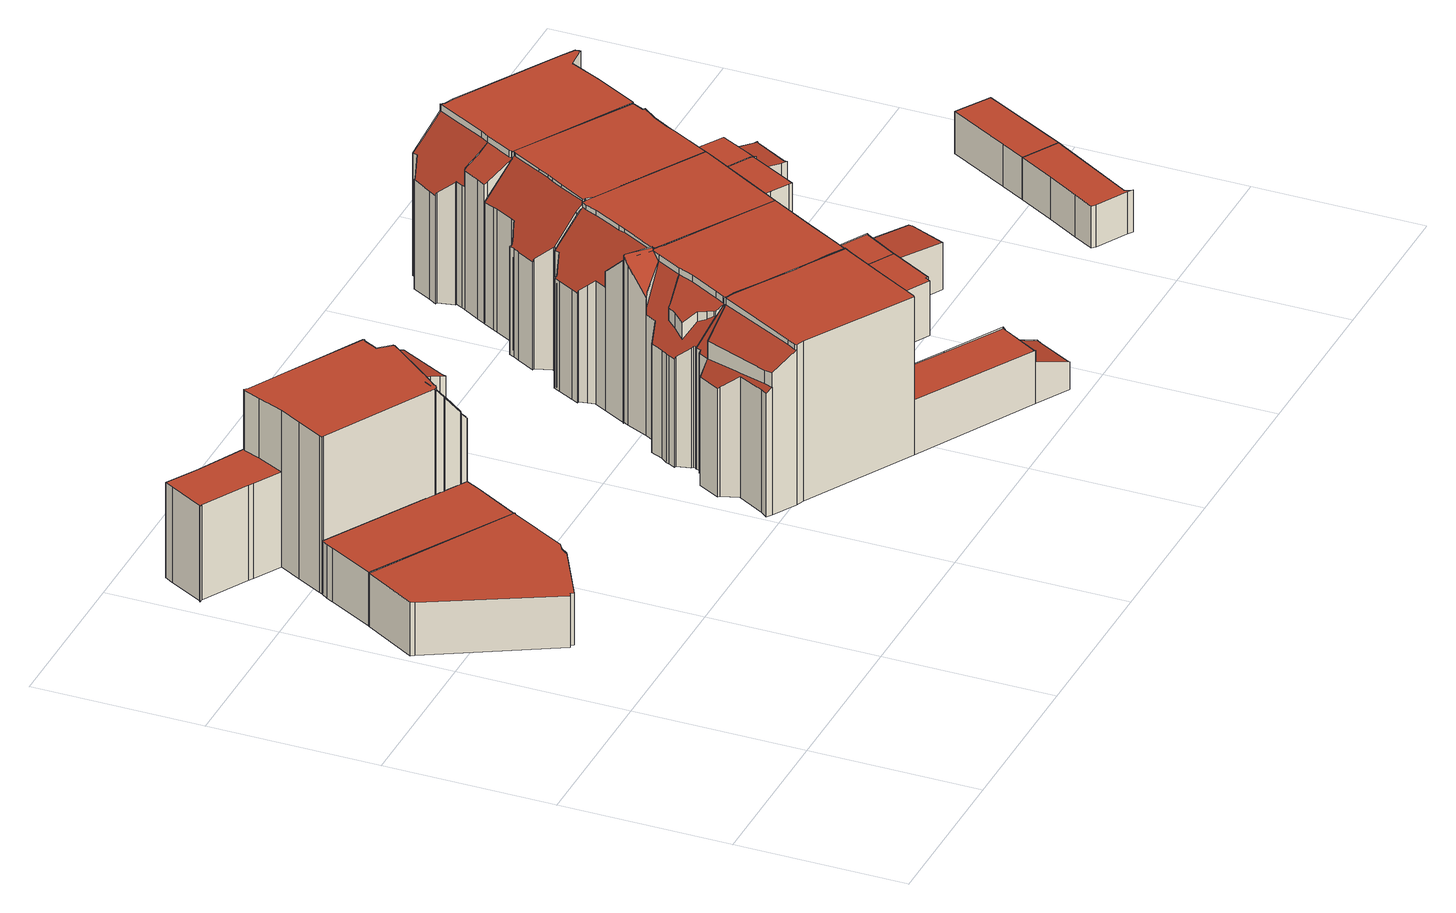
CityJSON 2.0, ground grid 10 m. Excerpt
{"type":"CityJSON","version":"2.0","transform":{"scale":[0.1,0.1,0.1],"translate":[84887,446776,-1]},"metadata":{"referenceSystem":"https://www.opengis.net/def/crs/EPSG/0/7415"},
"CityObjects":{
"building1":{"type":"Building","attributes":{"dak_type":"multiple horizontal","data_area":56.19,"data_coverage":0.935,"geconstateerd":false,"gid":17145387,"h_dak_50p":2.9,"h_dak_70p":2.93,"h_dak_max":3.15,"h_dak_min":2.74,"h_maaiveld":-0.301,"kas_warenhuis":false,"lod11_replace":false,"ondergronds_type":"above ground","oorspronkelijkbouwjaar":2008,"pw_actueel":"yes","pw_bron":"ahn3","reconstructie_methode":"tudelft3d-geoflow","reconstruction_skipped":false,"rmse_lod12":0.0686,"rmse_lod13":0.0707,"rmse_lod22":0.0582,"rn":1,"status":"Pand in gebruik","t_run":75.15,"val3dity_codes_lod12":"[]","val3dity_codes_lod13":"[]","val3dity_codes_lod22":"[]"},"children":["building1-1"]},
"building1-1":{"type":"BuildingPart","parents":["building1"],"geometry":[{"type":"Solid","lod":"2.2","boundaries":[[[[0,1,2,3,4,5,6,7,8,9,10,11]],[[12,6,5,13]],[[13,5,4,14]],[[15,11,10,16]],[[17,2,1,18]],[[18,1,0,19]],[[20,9,8,21]],[[19,0,11,15]],[[21,8,7,22]],[[22,7,6,12]],[[16,10,9,20]],[[23,3,2,17]],[[14,4,3,23]],[[23,17,18,19,15,16,20,21,22,12,13,14]]]],"semantics":{"surfaces":[{"type":"GroundSurface"},{"type":"WallSurface","on_footprint_edge":true},{"type":"RoofSurface"}],"values":[[0,1,1,1,1,1,1,1,1,1,1,1,1,2]]}}]},
"building2":{"type":"Building","attributes":{"dak_type":"horizontal","data_area":28.59,"data_coverage":0.738,"geconstateerd":false,"gid":17145386,"h_dak_50p":2.9,"h_dak_70p":2.94,"h_dak_max":3.16,"h_dak_min":2.73,"h_maaiveld":-0.317,"kas_warenhuis":false,"lod11_replace":false,"ondergronds_type":"above ground","oorspronkelijkbouwjaar":2008,"pw_actueel":"yes","pw_bron":"ahn3","reconstructie_methode":"tudelft3d-geoflow","reconstruction_skipped":false,"rmse_lod12":0.0597,"rmse_lod13":0.0629,"rmse_lod22":0.0294,"rn":1,"status":"Pand in gebruik","t_run":47.64,"val3dity_codes_lod12":"[]","val3dity_codes_lod13":"[]","val3dity_codes_lod22":"[]"},"children":["building2-1"]},
"building2-1":{"type":"BuildingPart","parents":["building2"],"geometry":[{"type":"Solid","lod":"2.2","boundaries":[[[[24,25,26,27,28,29,8,30,6,31]],[[32,28,27,33]],[[12,6,30,34]],[[33,27,26,35]],[[36,31,6,12]],[[37,24,31,36]],[[21,8,29,38]],[[38,29,28,32]],[[34,30,8,21]],[[39,25,24,37]],[[35,26,25,39]],[[35,39,37,36,12,34,21,38,32,33]]]],"semantics":{"surfaces":[{"type":"GroundSurface"},{"type":"WallSurface","on_footprint_edge":true},{"type":"RoofSurface"}],"values":[[0,1,1,1,1,1,1,1,1,1,1,2]]}}]},
"building3":{"type":"Building","attributes":{"dak_type":"slanted","data_area":69.87,"data_coverage":0.896,"geconstateerd":false,"gid":17145252,"h_dak_50p":9.35,"h_dak_70p":9.38,"h_dak_max":9.59,"h_dak_min":3.12,"h_maaiveld":-0.302,"kas_warenhuis":false,"lod11_replace":false,"ondergronds_type":"above ground","oorspronkelijkbouwjaar":1921,"pw_actueel":"yes","pw_bron":"ahn3","reconstructie_methode":"tudelft3d-geoflow","reconstruction_skipped":false,"rmse_lod12":1.92,"rmse_lod13":0.669,"rmse_lod22":0.133,"rn":1,"status":"Pand in gebruik","t_run":118.19,"val3dity_codes_lod12":"[]","val3dity_codes_lod13":"[]","val3dity_codes_lod22":"[]"},"children":["building3-1"]},
"building3-1":{"type":"BuildingPart","parents":["building3"],"geometry":[{"type":"Solid","lod":"2.2","boundaries":[[[[40,41,26,42,43,44,45,46,47,48,49,50,51,52,53,54,55,56,57,58,59,60,61,62,63,64,65,66,67,27,68,69,70,71,72]],[[73,74,75,76]],[[77,59,58,78]],[[79,67,66,80]],[[81,27,67,79]],[[82,48,47,83]],[[84,64,63,85]],[[86,52,51,87]],[[88,60,59,77]],[[80,66,65,89,90]],[[91,54,53,92,93]],[[94,42,26,95]],[[96,43,42,94]],[[87,51,50,97]],[[98,62,61,99]],[[76,75,99,100]],[[100,99,61,60,88]],[[101,68,27,81]],[[102,44,43,96]],[[78,58,57,103]],[[104,44,102]],[[105,55,54,91]],[[106,107,108,109]],[[109,108,110,111]],[[111,110,56,55,105]],[[103,57,56,110]],[[112,113,114,115]],[[113,72,71,116]],[[117,69,68,101]],[[95,26,41,118]],[[119,49,48,82]],[[97,50,49,119]],[[120,70,69,117]],[[116,71,70,120]],[[115,114,121,122]],[[123,124,125,126]],[[127,128,129,130]],[[131,132,133,134]],[[132,135,128,127]],[[136,137,138,107,106]],[[134,133,137,136]],[[126,125,138,137]],[[139,45,44,104]],[[140,141,104,102]],[[142,143,141,140]],[[83,47,46,144]],[[144,46,45,139]],[[85,63,62,98]],[[145,40,72,113,112]],[[118,41,40,145]],[[130,129,146,147]],[[147,146,124,123]],[[90,89,74,73]],[[89,65,64,84]],[[93,92,143,142]],[[92,53,52,86]],[[122,121,135,132,131]],[[95,118,145,112,115,122,131,134,136,106,109,111,105,91,93,142,140,102,96,94]],[[147,123,126,137,133,132,127,130]],[[90,73,76,100,88,77,78,103,110,108,107,138,125,124,146,129,128,135,121,114,113,116,120,117,101,81,79,80]],[[89,84,85,98,99,75,74]],[[92,86,87,97,119,82,83,144,139,104,141,143]]]],"semantics":{"surfaces":[{"type":"GroundSurface"},{"type":"WallSurface","on_footprint_edge":false},{"type":"WallSurface","on_footprint_edge":true},{"type":"RoofSurface"}],"values":[[0,1,2,2,2,2,2,2,2,2,2,2,2,2,2,1,2,2,2,2,2,2,1,1,2,2,1,2,2,2,2,2,2,2,1,1,1,1,1,1,1,1,2,1,1,2,2,2,2,2,1,1,1,2,1,2,1,3,3,3,3,3]]}}]},
"building4":{"type":"Building","attributes":{"dak_type":"slanted","data_area":83.65,"data_coverage":0.9,"geconstateerd":false,"gid":17147217,"h_dak_50p":9.51,"h_dak_70p":9.55,"h_dak_max":9.75,"h_dak_min":1.43,"h_maaiveld":-0.348,"kas_warenhuis":false,"lod11_replace":false,"ondergronds_type":"above ground","oorspronkelijkbouwjaar":1921,"pw_actueel":"yes","pw_bron":"ahn3","reconstructie_methode":"tudelft3d-geoflow","reconstruction_skipped":false,"rmse_lod12":3.99,"rmse_lod13":0.836,"rmse_lod22":0.3,"rn":1,"status":"Pand in gebruik","t_run":176.33,"val3dity_codes_lod12":"[]","val3dity_codes_lod13":"[]","val3dity_codes_lod22":"[]"},"children":["building4-1"]},
"building4-1":{"type":"BuildingPart","parents":["building4"],"geometry":[{"type":"Solid","lod":"2.2","boundaries":[[[[148,149,150,151,152,153,154,155,156,157,158,159,160,161,162,163,164,165,166,167,168,169,170,171,172,173,174,175,176,177,178,179,180]],[[181,180,179,182]],[[183,148,180,181]],[[184,149,148,183]],[[185,178,177,186]],[[187,171,170,188]],[[188,170,169,189]],[[190,191,160,159,192]],[[192,159,158,193]],[[182,179,178,185]],[[194,163,162,195]],[[196,197,198,199]],[[200,201,202,203]],[[204,152,151,205]],[[205,151,150,206]],[[207,174,173,208,209]],[[186,177,176,210]],[[211,212,213,214]],[[215,210,176,175,213]],[[206,150,149,184]],[[216,153,152,204]],[[209,208,197,196]],[[217,218,210,215]],[[193,158,157,219]],[[206,220,221]],[[222,172,171,187]],[[223,222,201,200]],[[203,202,224,225]],[[226,167,166,224]],[[225,224,166,165,227]],[[227,165,164,228]],[[199,198,229,230]],[[228,164,163,194]],[[195,162,161,231]],[[230,229,191,190]],[[231,161,160,191]],[[189,169,168,232]],[[232,168,167,226]],[[233,154,153,216]],[[214,213,175,174,207]],[[234,235,212,211]],[[208,173,172,222,223]],[[236,237,221,238]],[[239,156,155,237,236]],[[237,155,154,233]],[[219,157,156,239]],[[238,221,235,234]],[[220,206,218,217]],[[210,218,206,184,183,181,182,185,186]],[[188,189,232,226,224,202,201,222,187]],[[208,223,200,203,225,227,228,194,195,231,191,229,198,197]],[[220,217,215,213,212,235,221]],[[192,193,219,239,236,238,234,211,214,207,209,196,199,230,190]],[[237,233,216,204,205,206,221]]]],"semantics":{"surfaces":[{"type":"GroundSurface"},{"type":"WallSurface","on_footprint_edge":true},{"type":"WallSurface","on_footprint_edge":false},{"type":"RoofSurface"}],"values":[[0,1,1,1,1,1,1,1,1,1,1,2,2,1,1,1,1,2,1,1,1,2,2,1,2,1,2,2,1,1,1,2,1,1,2,1,1,1,1,1,2,1,2,1,1,1,2,2,3,3,3,3,3,3]]}}]},
"building5":{"type":"Building","attributes":{"dak_type":"slanted","data_area":80.15,"data_coverage":0.882,"geconstateerd":false,"gid":18958498,"h_dak_50p":9.49,"h_dak_70p":9.52,"h_dak_max":9.88,"h_dak_min":1.89,"h_maaiveld":-0.314,"kas_warenhuis":false,"lod11_replace":false,"ondergronds_type":"above ground","oorspronkelijkbouwjaar":1921,"pw_actueel":"yes","pw_bron":"ahn3","reconstructie_methode":"tudelft3d-geoflow","reconstruction_skipped":false,"rmse_lod12":3.6,"rmse_lod13":0.522,"rmse_lod22":0.186,"rn":1,"status":"Pand in gebruik","t_run":200.48,"val3dity_codes_lod12":"[]","val3dity_codes_lod13":"[]","val3dity_codes_lod22":"[]"},"children":["building5-1"]},
"building5-1":{"type":"BuildingPart","parents":["building5"],"geometry":[{"type":"Solid","lod":"2.2","boundaries":[[[[240,241,153,242,243,244,245,246,247,248,249,250,251,252,253,254,255,256,257,258,259,260,261,262,263,264,265,266,267,268,162,161,269,270,271]],[[272,270,269,273,274]],[[275,262,261,276]],[[277,255,254,278]],[[273,269,161,231]],[[279,251,250,280]],[[281,247,246,282]],[[283,264,263,284]],[[285,243,242,286]],[[280,250,249,287]],[[288,252,251,279]],[[287,249,248,289]],[[282,246,245,290]],[[286,242,153,216]],[[291,260,259,292]],[[293,294,295,296]],[[297,298,299,300]],[[301,267,266,302]],[[303,265,264,283]],[[284,263,262,275]],[[302,266,265,303]],[[304,305,306]],[[307,306,308,309]],[[310,311,298,297]],[[312,313,314,315]],[[292,259,258,316]],[[300,299,276,317]],[[317,276,261,260,291]],[[318,319,320]],[[321,322,318]],[[319,318,306,307]],[[323,324,320]],[[316,258,257,323]],[[325,256,255,277]],[[305,304,326,327]],[[328,253,252,288]],[[278,254,253,328,329]],[[329,328,322,321]],[[324,323,257,256,325]],[[216,153,241,330]],[[331,332,330,333]],[[274,273,311,310]],[[334,335,313,312]],[[231,161,162,195]],[[336,268,267,301]],[[195,162,268,336]],[[290,245,244,337]],[[337,244,243,285]],[[338,339,340,341]],[[327,326,339,338]],[[289,248,247,281]],[[341,340,342,343]],[[344,271,270,272]],[[315,314,240,271,344]],[[343,342,294,293]],[[309,308,335,334]],[[333,330,241,240,314]],[[296,295,332,331]],[[324,325,277,278,329,321,318,320]],[[344,272,274,310,297,300,317,291,292,316,323,320,319,307,309,334,312,315]],[[336,301,302,303,283,284,275,276,299,298,311,273,231,195]],[[335,308,306,305,327,338,341,343,293,296,331,333,314,313]],[[294,342,340,339,326,304,306,318,322,328,288,279,280,287,289,281,282,290,337,285,286,216,330,332,295]]]],"semantics":{"surfaces":[{"type":"GroundSurface"},{"type":"WallSurface","on_footprint_edge":true},{"type":"WallSurface","on_footprint_edge":false},{"type":"RoofSurface"}],"values":[[0,1,1,1,1,1,1,1,1,1,1,1,1,1,1,2,2,1,1,1,1,2,2,2,2,1,2,1,2,2,2,2,1,1,2,1,1,2,1,1,2,2,2,1,1,1,1,1,2,2,1,2,1,1,2,2,1,2,3,3,3,3,3]]}}]},
"building6":{"type":"Building","attributes":{"dak_type":"slanted","data_area":82.39,"data_coverage":0.892,"geconstateerd":false,"gid":18958500,"h_dak_50p":9.51,"h_dak_70p":9.56,"h_dak_max":9.8,"h_dak_min":0.446,"h_maaiveld":-0.416,"kas_warenhuis":false,"lod11_replace":false,"ondergronds_type":"above ground","oorspronkelijkbouwjaar":1921,"pw_actueel":"yes","pw_bron":"ahn3","reconstructie_methode":"tudelft3d-geoflow","reconstruction_skipped":false,"rmse_lod12":3.89,"rmse_lod13":0.545,"rmse_lod22":0.258,"rn":1,"status":"Pand in gebruik","t_run":214.67,"val3dity_codes_lod12":"[]","val3dity_codes_lod13":"[]","val3dity_codes_lod22":"[]"},"children":["building6-1"]},
"building6-1":{"type":"BuildingPart","parents":["building6"],"geometry":[{"type":"Solid","lod":"2.2","boundaries":[[[[345,346,347,348,349,350,351,352,353,354,355,356,357,358,359,360,361,362,363,364,365,366,367,368,369,370,371,372,373,374,375,376,377,378]],[[379,354,353,380]],[[381,349,348,382]],[[383,367,366,384]],[[385,351,350,386]],[[386,350,349,381,387]],[[388,357,356,389]],[[390,348,347,316]],[[391,392,382,390]],[[382,348,390]],[[393,359,358,394]],[[395,360,359,393]],[[396,397,398,399]],[[400,401,397,396]],[[380,353,352,402]],[[402,352,351,385]],[[394,358,357,388]],[[403,404,405,406]],[[407,408,409,410]],[[410,409,374,373,411]],[[411,373,372,412]],[[413,414,415]],[[387,381,415]],[[317,416,404,403]],[[417,368,367,383,418]],[[412,372,371,419]],[[420,346,345,416,317]],[[419,371,370,421]],[[421,370,369,422]],[[423,422,369,368,417]],[[406,405,422,423]],[[424,376,375,425]],[[389,356,355,426]],[[427,428,426,429]],[[429,426,355,354,379]],[[414,413,428,427]],[[399,398,392,391]],[[316,347,346,420]],[[430,377,376,424]],[[431,361,360,395]],[[418,383,432,433]],[[384,366,365,434]],[[434,365,364,435]],[[436,363,362,437]],[[437,362,361,431]],[[435,364,363,436]],[[438,439,401,400]],[[433,432,439,438]],[[440,378,377,430]],[[441,440,408,407]],[[425,375,374,409]],[[416,345,378,440,441]],[[415,414,427,429,379,380,402,385,386,387]],[[405,404,416,441,407,410,411,412,419,421,422]],[[401,439,432,383,384,434,435,436,437,431,395,393,394,388,389,426,428,413,415,381,382,392,398,397]],[[438,400,396,399,391,390,316,420,317,403,406,423,417,418,433]],[[440,430,424,425,409,408]]]],"semantics":{"surfaces":[{"type":"GroundSurface"},{"type":"WallSurface","on_footprint_edge":true},{"type":"WallSurface","on_footprint_edge":false},{"type":"RoofSurface"}],"values":[[0,1,1,1,1,1,1,1,2,1,1,1,2,2,1,1,1,2,2,1,1,2,2,2,1,1,1,1,1,1,2,1,1,2,1,2,2,1,1,1,2,1,1,1,1,1,2,2,1,2,1,1,3,3,3,3,3]]}}]},
"building7":{"type":"Building","attributes":{"dak_type":"slanted","data_area":80.05,"data_coverage":0.881,"geconstateerd":false,"gid":17145249,"h_dak_50p":9.56,"h_dak_70p":9.61,"h_dak_max":9.85,"h_dak_min":1.82,"h_maaiveld":-0.25,"kas_warenhuis":false,"lod11_replace":false,"ondergronds_type":"above ground","oorspronkelijkbouwjaar":1921,"pw_actueel":"yes","pw_bron":"ahn3","reconstructie_methode":"tudelft3d-geoflow","reconstruction_skipped":false,"rmse_lod12":3.6,"rmse_lod13":0.512,"rmse_lod22":0.182,"rn":1,"status":"Pand in gebruik","t_run":126.46,"val3dity_codes_lod12":"[]","val3dity_codes_lod13":"[]","val3dity_codes_lod22":"[]"},"children":["building7-1"]},
"building7-1":{"type":"BuildingPart","parents":["building7"],"geometry":[{"type":"Solid","lod":"2.2","boundaries":[[[[442,443,444,445,446,447,448,449,450,451,452,453,454,455,456,457,458,459,460,461,462,463,464,465,466,467,468,469,470,471,472,473,474,475,476,477,478,479,480,481]],[[482,473,472,483]],[[484,474,473,482]],[[483,472,471,485]],[[486,487,488,489]],[[422,466,465,419]],[[490,456,455,491]],[[492,457,456,490]],[[493,454,453,494]],[[491,455,454,493]],[[495,496,469,468,497]],[[498,499,496,495]],[[500,480,479,501]],[[502,476,475,503]],[[504,478,477,505]],[[505,477,476,502]],[[506,442,481,507]],[[508,459,458,509]],[[509,458,457,492]],[[510,448,447,511,512]],[[511,447,446,513]],[[513,446,445,514]],[[485,471,470,515]],[[516,444,443,517]],[[518,450,449,519]],[[520,521,522,523]],[[515,470,469,496]],[[503,475,474,484]],[[524,525,526,527]],[[512,511,528,529]],[[530,531,532,533]],[[534,451,450,518]],[[527,526,521,520]],[[535,536,537,538]],[[529,528,525,524]],[[539,519,449,448,510]],[[494,453,452,540]],[[523,522,541,542]],[[543,544,545,546]],[[533,532,547,545]],[[538,537,519,539]],[[546,545,547,536,535]],[[548,461,460,549]],[[549,460,459,508]],[[507,481,480,500]],[[542,541,499,498]],[[497,468,467,550]],[[550,467,466,422,423]],[[551,462,461,548]],[[552,463,462,551]],[[419,465,464,553]],[[501,479,478,504]],[[517,443,442,506]],[[514,445,444,516]],[[423,422,554,555]],[[555,554,487,486]],[[553,464,463,552]],[[489,488,544,543]],[[540,452,451,534,556]],[[556,534,531,530]],[[519,537,536,547,532,531,534,518]],[[542,498,495,497,550,423,555,486,489,543,546,535,538,539,510,512,529,524,527,520,523]],[[500,501,504,505,502,503,484,482,483,485,515,496,499,541,522,521,526,525,528,511,513,514,516,517,506,507]],[[494,540,556,530,533,545,544,488,487,554,422,419,553,552,551,548,549,508,509,492,490,491,493]]]],"semantics":{"surfaces":[{"type":"GroundSurface"},{"type":"WallSurface","on_footprint_edge":true},{"type":"WallSurface","on_footprint_edge":false},{"type":"RoofSurface"}],"values":[[0,1,1,1,2,1,1,1,1,1,1,2,1,1,1,1,1,1,1,1,1,1,1,1,1,2,1,1,2,2,2,1,2,2,2,1,1,2,2,2,2,2,1,1,1,2,1,1,1,1,1,1,1,1,2,2,1,2,1,2,3,3,3,3]]}}]},
"building8":{"type":"Building","attributes":{"dak_type":"slanted","data_area":90.43,"data_coverage":0.894,"geconstateerd":false,"gid":18958502,"h_dak_50p":9.32,"h_dak_70p":9.63,"h_dak_max":9.87,"h_dak_min":1.91,"h_maaiveld":-0.229,"kas_warenhuis":false,"lod11_replace":false,"ondergronds_type":"above ground","oorspronkelijkbouwjaar":1921,"pw_actueel":"yes","pw_bron":"ahn3","reconstructie_methode":"tudelft3d-geoflow","reconstruction_skipped":false,"rmse_lod12":4.22,"rmse_lod13":0.559,"rmse_lod22":0.188,"rn":1,"status":"Pand in gebruik","t_run":228.79,"val3dity_codes_lod12":"[]","val3dity_codes_lod13":"[]","val3dity_codes_lod22":"[]"},"children":["building8-1"]},
"building8-1":{"type":"BuildingPart","parents":["building8"],"geometry":[{"type":"Solid","lod":"2.2","boundaries":[[[[557,558,559,560,561,562,563,564,565,566,567,568,569,570,571,572,573,574,575,576,577,578,448,579,446,580,445,581,582,583,584,585,586,587,588,589,590,591,592,593]],[[594,589,588,595]],[[596,590,589,594]],[[597,593,592,598]],[[598,592,591,599]],[[599,591,590,596]],[[595,588,587,600]],[[600,587,601]],[[602,581,445,603]],[[604,605,606,607]],[[510,448,578,608,609]],[[609,608,610,611]],[[612,557,593,597,613]],[[614,569,568,606]],[[615,564,563,616]],[[617,572,571,618]],[[611,610,619,620]],[[621,580,446,513]],[[613,597,622,623]],[[624,575,574,625]],[[607,606,568,567,626]],[[627,628,629,630]],[[603,445,580,621]],[[631,585,584,632]],[[632,584,583,633]],[[634,565,564,615]],[[625,574,573,635]],[[635,573,572,617]],[[636,566,565,634,637]],[[637,634,638,639]],[[640,559,558,641]],[[642,643,561,560,644]],[[620,619,645,646]],[[639,638,647,648]],[[649,650,651,652]],[[648,647,650,649]],[[653,654,655,656]],[[616,563,562,657]],[[646,645,654,653]],[[656,655,644,658]],[[659,660,661,662]],[[663,624,605,604]],[[618,571,570,664]],[[664,570,569,614]],[[633,583,582,665]],[[662,661,665,666]],[[667,668,628,627]],[[660,659,668]],[[630,629,513,669]],[[669,513,446,579,670]],[[670,579,448,510]],[[671,576,575,624,663]],[[672,577,576,671]],[[623,622,668,667]],[[626,567,566,636]],[[673,674,643,642]],[[675,676,674,673]],[[652,651,676,675]],[[657,562,561,643]],[[601,587,586,677]],[[608,578,577,672]],[[641,558,557,612]],[[658,644,560,559,640]],[[666,665,582,581,602]],[[677,586,585,631]],[[677,631,632,633,665,661,660,668,622,597,598,599,596,594,595,600,601]],[[653,656,658,640,641,612,613,623,667,627,630,669,670,510,609,611,620,646]],[[614,606,605,624,625,635,617,618,664]],[[619,610,608,672,671,663,604,607,626,636,637,639,648,649,652,675,673,642,644,655,654,645]],[[634,615,616,657,643,674,676,651,650,647,638]],[[659,662,666,602,603,621,513,629,628,668]]]],"semantics":{"surfaces":[{"type":"GroundSurface"},{"type":"WallSurface","on_footprint_edge":true},{"type":"WallSurface","on_footprint_edge":false},{"type":"RoofSurface"}],"values":[[0,1,1,1,1,1,1,1,1,2,1,2,1,1,1,1,2,1,2,1,1,2,1,1,1,1,1,1,1,2,1,1,2,2,2,2,2,1,2,2,2,2,1,1,1,2,2,2,2,1,1,1,1,2,1,2,2,2,1,1,1,1,1,1,1,3,3,3,3,3,3]]}}]},
"building9":{"type":"Building","attributes":{"dak_type":"horizontal","data_area":9.71,"data_coverage":0.671,"geconstateerd":false,"gid":18962268,"h_dak_50p":2.5,"h_dak_70p":2.51,"h_dak_max":2.66,"h_dak_min":2.4,"h_maaiveld":-0.114,"kas_warenhuis":false,"lod11_replace":false,"ondergronds_type":"above ground","oorspronkelijkbouwjaar":2005,"pw_actueel":"yes","pw_bron":"ahn3","reconstructie_methode":"tudelft3d-geoflow","reconstruction_skipped":false,"rmse_lod12":0.0355,"rmse_lod13":0.0351,"rmse_lod22":0.0331,"rn":1,"status":"Pand in gebruik","t_run":33.51,"val3dity_codes_lod12":"[]","val3dity_codes_lod13":"[]","val3dity_codes_lod22":"[]"},"children":["building9-1"]},
"building9-1":{"type":"BuildingPart","parents":["building9"],"geometry":[{"type":"Solid","lod":"2.2","boundaries":[[[[678,679,680,681,682,683,684,685,686,687]],[[688,686,685,689]],[[690,687,686,688]],[[691,681,680,692]],[[692,680,679,693]],[[694,678,687,690]],[[693,679,678,694]],[[695,682,681,691]],[[696,683,682,695]],[[689,685,684,697]],[[697,684,683,696]],[[697,696,695,691,692,693,694,690,688,689]]]],"semantics":{"surfaces":[{"type":"GroundSurface"},{"type":"WallSurface","on_footprint_edge":true},{"type":"RoofSurface"}],"values":[[0,1,1,1,1,1,1,1,1,1,1,2]]}}]},
"building10":{"type":"Building","attributes":{"dak_type":"horizontal","data_area":11.21,"data_coverage":0.818,"geconstateerd":false,"gid":17146682,"h_dak_50p":2.5,"h_dak_70p":2.51,"h_dak_max":2.6,"h_dak_min":2.46,"h_maaiveld":-0.093,"kas_warenhuis":false,"lod11_replace":false,"ondergronds_type":"above ground","oorspronkelijkbouwjaar":2005,"pw_actueel":"yes","pw_bron":"ahn3","reconstructie_methode":"tudelft3d-geoflow","reconstruction_skipped":false,"rmse_lod12":0.0349,"rmse_lod13":0.0352,"rmse_lod22":0.0318,"rn":1,"status":"Pand in gebruik","t_run":51.05,"val3dity_codes_lod12":"[]","val3dity_codes_lod13":"[]","val3dity_codes_lod22":"[]"},"children":["building10-1"]},
"building10-1":{"type":"BuildingPart","parents":["building10"],"geometry":[{"type":"Solid","lod":"2.2","boundaries":[[[[698,699,681,680,700,701]],[[702,700,680,692]],[[691,681,699,703]],[[704,698,701,705]],[[703,699,698,704]],[[705,701,700,702]],[[692,680,681,691]],[[705,702,692,691,703,704]]]],"semantics":{"surfaces":[{"type":"GroundSurface"},{"type":"WallSurface","on_footprint_edge":true},{"type":"RoofSurface"}],"values":[[0,1,1,1,1,1,1,2]]}}]}
},
"vertices":[
[82,171,7],[47,152,7],[46,154,7],[44,153,7],[5,225,7],[4,227,7],[22,258,7],[23,258,7],[109,212,7],[108,211,7],[90,178,7],[85,175,7],[22,258,40],[4,227,40],[5,225,40],[85,175,39],[90,178,38],[46,154,39],[47,152,39],[82,171,39],[108,211,38],[109,212,38],[23,258,40],[44,153,39],
[37,285,7],[39,289,7],[42,293,7],[128,247,7],[124,239,7],[109,213,7],[24,258,7],[23,259,7],[124,239,38],[128,247,38],[24,258,40],[42,293,40],[23,259,40],[37,285,40],[109,213,38],[39,289,40],
[109,257,7],[43,293,7],[43,295,7],[51,310,7],[58,323,7],[42,332,7],[39,334,7],[12,349,7],[10,349,7],[11,350,7],[22,370,7],[25,375,7],[44,364,7],[71,350,7],[73,348,7],[139,311,7],[139,310,7],[149,305,7],[157,300,7],[158,300,7],[157,298,7],[150,285,7],[146,280,7],[147,270,7],[139,255,7],[135,257,7],[131,249,7],[129,249,7],[125,249,7],[124,249,7],[115,254,7],[114,254,7],[110,257,7],[139,265,76],[139,265,42],[150,286,41],[150,286,76],[158,300,76],[157,300,77],[129,249,77],[131,249,76],[128,247,77],[10,349,66],[12,349,66],[139,255,42],[147,270,42],[44,364,66],[25,375,66],[157,298,76],[135,257,42],[135,257,76],[73,348,103],[71,350,66],[71,350,103],[43,295,104],[42,293,104],[51,310,104],[22,370,66],[146,280,41],[150,285,41],[150,285,76],[125,249,81],[58,323,104],[149,305,89],[58,323,66],[139,311,104],[134,301,104],[134,301,103],[138,309,103],[138,309,104],[139,310,103],[139,310,104],[110,257,104],[110,257,103],[112,258,103],[112,258,104],[114,254,97],[124,249,83],[43,293,104],[11,350,66],[115,254,96],[112,259,102],[112,259,104],[131,263,99],[131,263,83],[145,290,84],[145,290,99],[122,265,102],[122,265,95],[127,262,87],[127,262,100],[119,267,104],[119,267,103],[140,293,101],[140,293,104],[119,267,100],[140,294,104],[140,294,101],[140,294,92],[42,332,66],[66,339,103],[66,339,66],[70,349,103],[70,349,66],[39,334,66],[109,257,104],[130,260,83],[130,260,99],
[210,139,7],[217,152,7],[225,151,7],[228,157,7],[230,157,7],[231,160,7],[246,152,7],[247,151,7],[249,150,7],[254,148,7],[288,128,7],[308,118,7],[318,112,7],[325,108,7],[327,107,7],[312,80,7],[312,79,7],[338,64,7],[372,45,7],[390,35,7],[392,34,7],[390,31,7],[379,11,7],[379,10,7],[359,21,7],[288,60,7],[224,96,7],[219,98,7],[205,106,7],[202,108,7],[205,112,7],[214,128,7],[211,138,7],[211,138,75],[214,128,82],[210,139,74],[217,152,74],[205,112,83],[202,108,83],[379,10,24],[379,11,24],[390,31,24],[318,112,105],[318,112,41],[308,118,105],[288,128,105],[312,80,41],[327,107,41],[289,61,105],[289,61,41],[303,86,41],[303,86,105],[359,22,40],[359,22,33],[371,43,33],[371,43,40],[230,157,82],[228,157,81],[225,151,81],[224,96,106],[288,60,41],[288,60,105],[205,106,86],[219,99,106],[219,99,103],[219,98,103],[219,98,106],[205,106,95],[231,160,82],[207,111,94],[207,111,86],[254,148,106],[225,151,92],[247,150,102],[359,21,33],[359,21,40],[372,45,33],[372,45,41],[390,35,25],[338,64,41],[312,79,41],[315,107,41],[315,107,105],[325,108,41],[392,34,24],[246,152,100],[222,104,106],[222,104,103],[247,151,106],[247,151,102],[247,150,106],[249,150,106],
[248,151,7],[243,154,7],[232,161,7],[232,162,7],[231,163,7],[229,171,7],[228,171,7],[230,175,7],[231,177,7],[234,181,7],[237,188,7],[238,188,7],[247,190,7],[251,197,7],[257,210,7],[259,213,7],[260,213,7],[276,204,7],[280,202,7],[283,200,7],[285,199,7],[347,164,7],[416,126,7],[416,125,7],[402,100,7],[401,101,7],[399,98,7],[340,130,7],[328,108,7],[317,112,7],[253,148,7],[248,150,7],[253,148,106],[317,112,41],[317,112,105],[416,126,41],[347,164,41],[259,213,110],[257,210,106],[238,188,75],[237,188,74],[230,175,74],[228,171,74],[402,100,41],[416,125,41],[232,162,82],[232,161,82],[234,181,74],[247,190,82],[231,177,74],[229,171,75],[285,199,106],[283,200,106],[242,164,97],[242,164,91],[243,159,93],[243,159,98],[321,118,105],[321,118,41],[332,138,41],[332,138,105],[340,130,41],[399,98,41],[401,101,41],[263,184,100],[263,184,101],[265,184,102],[265,184,106],[261,175,102],[261,175,106],[318,113,105],[318,113,41],[248,152,106],[248,152,102],[248,151,102],[248,151,106],[280,202,106],[347,164,105],[273,199,102],[273,199,106],[275,203,106],[254,198,93],[254,198,84],[276,204,106],[276,204,108],[260,213,110],[248,182,86],[248,182,94],[251,197,82],[251,197,92],[243,154,96],[243,155,99],[243,155,96],[243,154,99],[251,157,106],[251,157,102],[328,108,41],[231,163,81],[246,182,93],[246,182,85],[242,177,84],[242,177,93],[236,170,82],[236,170,92],[248,150,106],
[347,164,6],[282,200,6],[280,202,6],[278,203,6],[276,204,6],[271,206,6],[269,208,6],[261,212,6],[259,213,6],[260,214,6],[267,227,6],[271,234,6],[270,238,6],[269,243,6],[268,243,6],[270,247,6],[275,256,6],[277,260,6],[278,259,6],[288,262,6],[289,265,6],[291,264,6],[305,256,6],[311,253,6],[377,216,6],[384,212,6],[385,211,6],[384,209,6],[368,180,6],[429,146,6],[454,133,6],[454,131,6],[445,110,6],[417,125,6],[260,214,106],[259,213,107],[276,204,102],[278,203,104],[305,256,103],[291,264,85],[269,208,106],[271,206,106],[276,204,105],[270,238,79],[271,234,82],[278,203,106],[278,204,106],[278,204,104],[268,243,74],[269,243,75],[270,247,74],[289,225,106],[289,225,104],[278,205,104],[278,205,106],[291,229,106],[291,229,103],[261,212,107],[359,185,105],[359,185,41],[376,214,42],[376,214,105],[428,145,41],[428,145,37],[429,146,37],[429,146,41],[368,180,41],[384,209,42],[275,212,97],[275,212,99],[277,207,102],[347,164,40],[311,253,106],[305,256,106],[385,211,42],[282,200,106],[384,212,42],[377,216,42],[377,216,105],[454,131,35],[454,133,35],[267,227,82],[269,223,94],[269,223,86],[267,227,92],[445,110,35],[275,256,74],[303,253,103],[303,253,106],[289,265,83],[288,262,83],[278,259,75],[277,260,74],[300,246,106],[300,246,103],[417,125,37],[417,125,40],
[307,297,8],[313,308,8],[314,310,8],[318,317,8],[334,308,8],[335,308,8],[340,305,8],[404,269,8],[407,268,8],[415,263,8],[457,240,8],[473,231,8],[474,230,8],[473,228,8],[461,206,8],[458,201,8],[456,202,8],[446,208,8],[422,221,8],[405,230,8],[398,234,8],[394,228,8],[386,213,8],[385,211,8],[377,216,8],[312,252,8],[307,255,8],[306,255,8],[302,258,8],[289,265,8],[290,266,8],[287,276,8],[286,276,8],[292,287,8],[294,290,8],[295,293,8],[296,292,8],[300,293,8],[305,295,8],[306,295,8],[287,276,76],[290,266,84],[286,276,75],[289,265,85],[389,239,105],[389,239,42],[391,244,42],[391,244,106],[461,206,42],[473,228,42],[458,201,42],[474,230,42],[473,231,42],[306,255,107],[306,255,106],[307,255,107],[306,256,107],[306,256,106],[305,295,83],[300,293,79],[294,290,75],[292,287,75],[296,292,76],[295,293,75],[307,297,84],[306,295,84],[446,208,42],[456,202,42],[340,305,107],[335,308,105],[335,308,107],[334,308,103],[318,317,83],[302,258,101],[314,310,84],[313,308,84],[407,268,30],[404,269,30],[321,282,107],[321,282,105],[319,279,105],[319,279,107],[334,306,107],[334,306,105],[325,289,105],[325,289,107],[335,307,105],[335,307,107],[414,262,42],[414,262,30],[409,254,30],[409,254,42],[415,263,30],[401,262,106],[401,262,30],[404,268,30],[404,268,106],[404,269,106],[457,240,42],[315,272,105],[315,272,107],[396,253,106],[396,253,42],[402,261,42],[402,261,106],[402,261,30],[405,230,42],[422,221,42],[312,252,106],[398,234,42],[394,228,42],[386,213,42],[378,218,42],[378,218,105],[415,263,42],
[365,359,8],[370,357,8],[433,322,8],[441,317,8],[443,316,8],[446,315,8],[470,301,8],[469,300,8],[455,273,8],[453,270,8],[456,269,8],[487,252,8],[504,242,8],[506,241,8],[505,240,8],[494,221,8],[494,219,8],[491,221,8],[476,229,8],[443,248,8],[429,255,8],[405,269,8],[336,307,8],[320,316,8],[321,322,8],[327,332,8],[328,334,8],[330,338,8],[329,338,8],[327,348,8],[326,348,8],[329,353,8],[335,364,8],[336,364,8],[346,367,8],[347,370,8],[363,361,8],[335,364,76],[329,353,75],[336,364,76],[363,361,103],[347,370,84],[346,367,84],[326,348,75],[326,348,76],[321,322,94],[318,317,94],[476,231,41],[476,231,33],[487,252,33],[487,252,41],[405,269,41],[405,269,106],[406,270,41],[406,270,106],[365,359,107],[363,361,107],[504,242,30],[469,300,36],[470,301,36],[494,221,30],[505,240,30],[420,296,42],[420,296,106],[320,316,95],[347,331,103],[347,331,107],[476,229,33],[491,221,30],[456,269,42],[335,310,107],[335,310,103],[335,309,103],[335,309,107],[329,338,84],[330,338,84],[328,334,84],[455,273,36],[494,219,30],[453,270,42],[455,273,42],[454,273,36],[454,273,42],[433,322,106],[370,357,107],[443,316,43],[443,316,36],[441,317,43],[428,313,43],[428,313,106],[433,287,36],[433,287,42],[430,289,42],[430,289,36],[439,309,36],[439,309,43],[441,314,106],[441,314,43],[441,315,43],[441,315,106],[446,315,36],[441,317,106],[337,328,100],[337,328,96],[328,332,86],[328,332,95],[476,229,41],[506,241,30],[327,332,84],[327,332,94],[344,326,107],[344,326,103],[334,308,107],[336,307,107],[443,248,41],[429,255,41],[442,315,43],[442,315,36],[442,314,43],[442,314,36],[327,348,76],
[515,64,9],[526,83,9],[538,104,9],[559,92,9],[557,89,9],[529,42,9],[531,38,9],[528,40,9],[510,50,9],[508,52,9],[510,50,35],[528,40,35],[508,52,35],[559,92,35],[538,104,35],[526,83,35],[515,64,35],[557,89,35],[529,42,35],[531,38,35],
[568,153,9],[586,142,9],[546,118,9],[566,154,9],[546,118,35],[586,142,35],[568,153,35],[566,154,35]
]}
